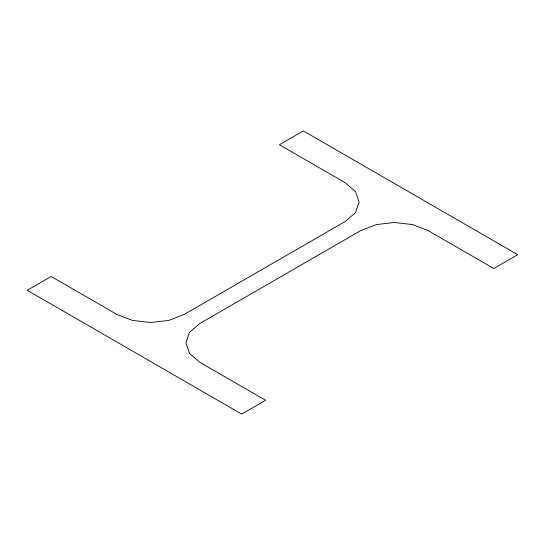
<?xml version="1.0" encoding="UTF-8"?>
<svg xmlns="http://www.w3.org/2000/svg" width="545" height="545" viewBox="0 0 545 545"><rect width="100%" height="100%" fill="white"/><g stroke="black" fill="none" stroke-linecap="round" stroke-linejoin="round"><path stroke-width="0.82" d="M189.503 332.402L185.886 342.9L189.503 353.392L199.797 362.289L265.599 400.282L241.673 414.091L27.25 290.301L51.176 276.485L116.977 314.472L132.387 320.419L150.563 322.504L168.746 320.419L184.155 314.472L345.203 221.495L355.497 212.598L359.114 202.1L355.497 191.608L345.203 182.711L279.401 144.718L303.327 130.909L517.75 254.699L493.825 268.515L428.023 230.528L412.613 224.581L394.437 222.496L376.254 224.581L360.844 230.528L199.797 323.505L189.503 332.402"/></g></svg>
